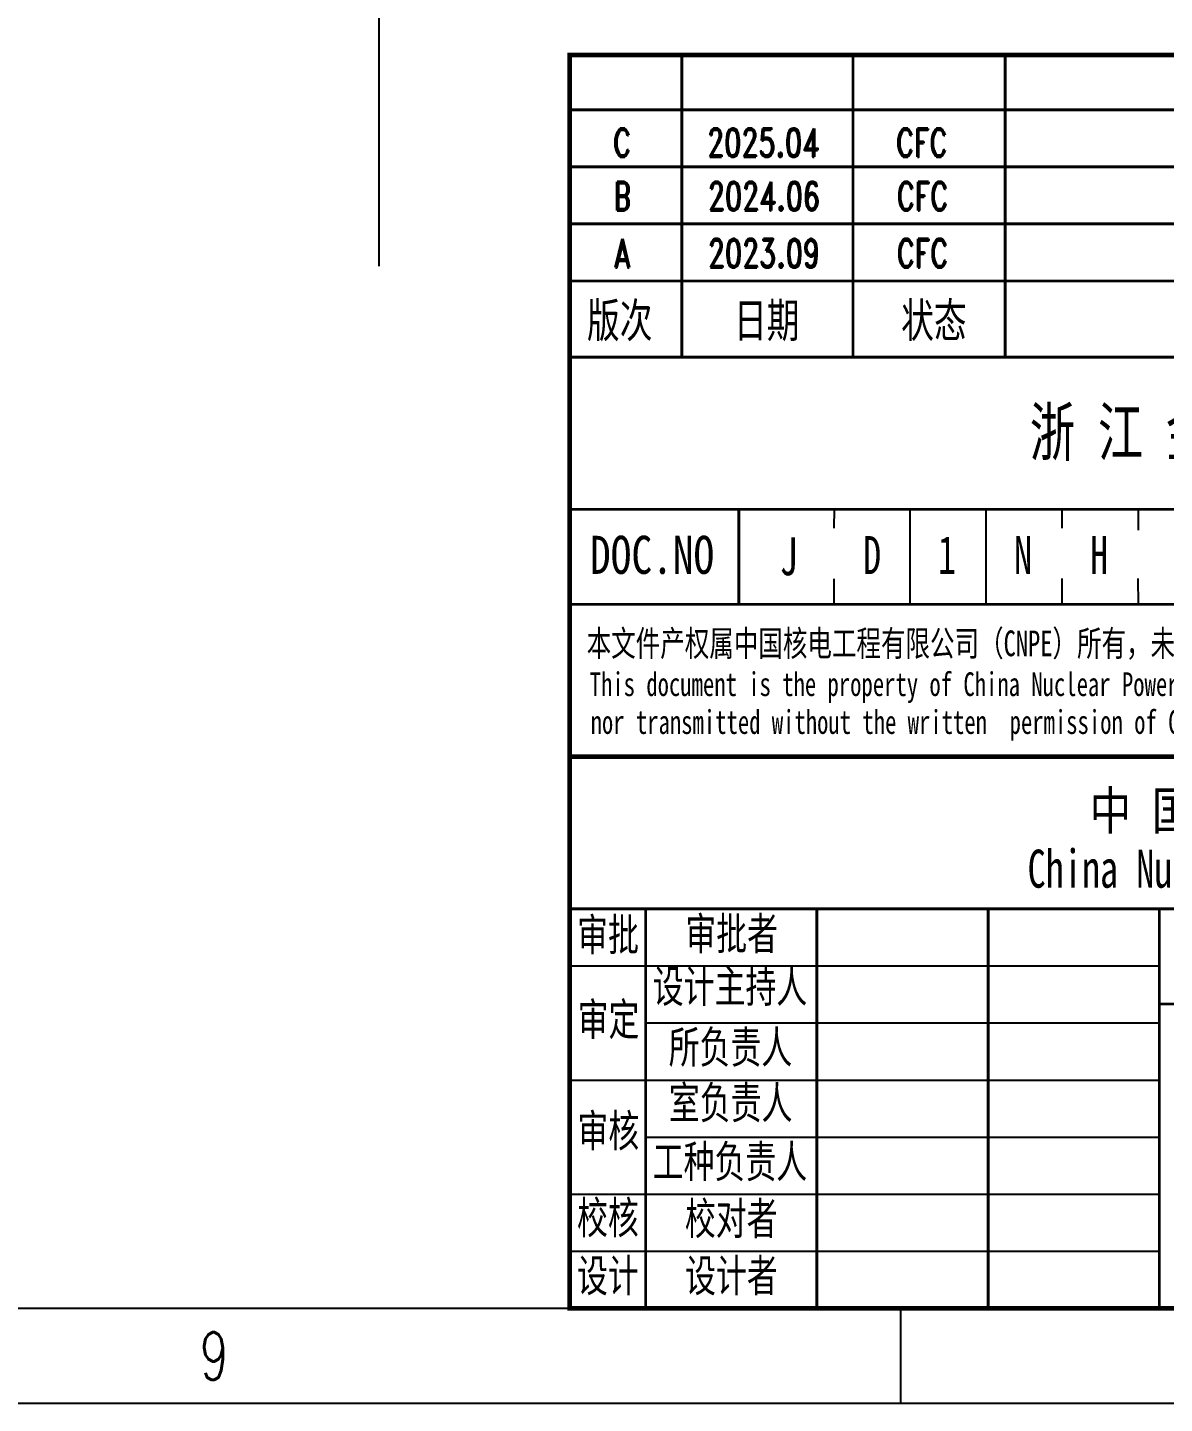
# Model space of a CAD drawing. Extents: x -383207 to 558143, y -95136 to 11777.
# Drawn here: x 362042 to 365030, y -93974 to -90357 of the extents above; entities that cross this region are included whole.
import ezdxf

# ---------------------------------------------------------------- set-up
doc = ezdxf.new("R2010")
doc.units = 0
doc.linetypes.add('CONTINOUS', pattern=[0])
doc.layers.get('0').update_dxf_attribs({"linetype": 'CONTINUOUS'})
for name, color, linetype in [('1', 7, 'CONTINUOUS'), ('BORDER', 7, 'CONTINUOUS'), ('B版云线202106', 2, 'CONTINUOUS'), ('NHJTTP_CenterLine', 7, 'CONTINUOUS'), ('TK', 4, 'CONTINUOUS'), ('图框', 4, 'CONTINOUS')]:
    doc.layers.add(name, color=color, linetype=linetype)
doc.styles.add('HZ', font='TXT.shx', dxfattribs={"width": 0.7, "bigfont": 'hz.shx'})
doc.styles.add('romand', font='romand.shx', dxfattribs={"width": 0.7, "height": 200, "bigfont": 'OCHINESE.shx'})
doc.styles.add('宋体', font='', dxfattribs={"width": 0.7})
doc.styles.get('宋体').set_extended_font_data('SimSun')

# ---------------------------------------------------------------- blocks, each defined once
blk = doc.blocks.new('tk1')
blk.add_lwpolyline([(46133.8, -541817.7), (82431.8, -541817.7), (82431.8, -562342.7), (46133.8, -562342.7)], close=True)
at = {"color": 4, "flags": 128}
for points in [[(78803.8, -562342.7), (78803.8, -562592.7)], [(82683.8, -562592.7), (45508.8, -562592.7)]]:
    blk.add_lwpolyline(points, dxfattribs=at)
at = {"color": 0, "style": 'HZ', "width": 0.7}
blk.add_text('9', height=125, dxfattribs=at).set_placement((76962.1, -562530.2))

msp = doc.modelspace()

# ---------------------------------------------------------------- linework, layer by layer
at = {"color": 2, "linetype": 'Continuous'}
msp.add_line((363911.8, -91623.4), (363911.8, -91873.4), dxfattribs=at)
msp.add_lwpolyline([(331042, -72948.5), (368217, -72948.5), (368217, -93973.5), (331042, -93973.5)], close=True)
at = {"layer": '1', "color": 2}
for p, q in [((363466.8, -92225.1), (363466.8, -90429.3)), ((364361.9, -91873.4), (364361.9, -91623.4)), ((364561.9, -91873.4), (364561.9, -91623.4)), ((364761.9, -91673.4), (364761.9, -91623.4)), ((364961.9, -91678.6), (364961.9, -91623.4)), ((364161.9, -91648.4), (364161.9, -91648.4)), ((364161.9, -91873.4), (364161.9, -91806.4)), ((364761.9, -91873.4), (364761.9, -91805.5)), ((364961.9, -91873.4), (364961.6, -91805.5)), ((367962.1, -91873.4), (363461.8, -91873.4)), ((363466.8, -92823.5), (365016.8, -92823.5)), ((363666.8, -92973.5), (365016.8, -92973.5)), ((363466.8, -93123.5), (365016.8, -93123.5)), ((363666.8, -93273.5), (365016.8, -93273.5)), ((363466.8, -93423.5), (365016.8, -93423.5)), ((363466.8, -93573.5), (365016.8, -93573.5)), ((367967, -93723.5), (363466.8, -93723.5)), ((367967, -93723.5), (363466.8, -93723.5))]:
    msp.add_line(p, q, dxfattribs=at)
at = {"layer": '1', "color": 2, "const_width": 12.5}
for points in [[(363466.8, -93723.5), (367967, -93723.5), (367967, -90429.3), (363466.8, -90429.3)], [(363466.8, -92273.5), (367967, -92273.5), (367967, -93723.5), (363466.8, -93723.5)]]:
    msp.add_lwpolyline(points, close=True, dxfattribs=at)
at = {"layer": '1', "color": 2, "const_width": 7.5}
for points in [[(363761.8, -90423.4), (363761.8, -91223.4)], [(364211.9, -90423.4), (364211.9, -91223.4)], [(364611.9, -90423.4), (364611.9, -91223.4)], [(363461.8, -90573.4), (367962.1, -90573.4)], [(363461.8, -90723.4), (367962.1, -90723.4)], [(363461.8, -90873.4), (367962.1, -90873.4)], [(363461.8, -91023.4), (367962.1, -91023.4)], [(363461.8, -91223.4), (367962.1, -91223.4)], [(363461.8, -91623.4), (367962.1, -91623.4)], [(363911.8, -91623.4), (363911.8, -91873.4)], [(363461.8, -91873.4), (367962.1, -91873.4)], [(363466.8, -91873.4), (367967, -91873.4)], [(363466.8, -92673.5), (367967, -92673.5)], [(363666.8, -92673.5), (363666.8, -93723.5)], [(364116.8, -92673.5), (364116.8, -93723.5)], [(364566.8, -92673.5), (364566.8, -93723.5)], [(365016.8, -92673.5), (365016.8, -93723.5)], [(365016.8, -92923.5), (367967, -92923.5)]]:
    msp.add_lwpolyline(points, dxfattribs=at)
at = {"layer": 'BORDER', "color": 2}
msp.add_line((364161.9, -91623.4), (364161.6, -91673.4), dxfattribs=at)
at = {"layer": 'NHJTTP_CenterLine', "color": 1}
msp.add_line((362965.2, -82859.4), (362965.2, -90984.4), dxfattribs=at)
at = {"layer": '图框', "color": 2}
msp.add_line((367967, -93723.5), (363466.8, -93723.5), dxfattribs=at)

# ---------------------------------------------------------------- block references
at = {"layer": 'B版云线202106'}
msp.add_blockref('tk1', (285533.2, 468619.2), dxfattribs=at)

# ---------------------------------------------------------------- texts
at = {"color": 2, "style": '宋体', "width": 0.7}
msp.add_text('浙 江 金 七 门 核 电 厂 1、2 号 机 组', height=125.006, dxfattribs=at).set_placement((364676.4, -91482.9))
at = {"color": 2, "linetype": 'Continuous', "char_height": 100, "attachment_point": 5, "style": '宋体'}
for s, width, insert in [('J', 144.377, (364042.7, -91747.6)), ('D', 169.011, (364262, -91743.7)), ('1', 169.011, (364458.6, -91743.2)), ('N', 169.011, (364658.6, -91743.2)), ('H', 2500.122, (364858.6, -91743.2))]:
    msp.add_mtext_dynamic_manual_height_columns(s, width=width, gutter_width=25, heights=[0], dxfattribs=dict(at, insert=insert))
at = {"color": 2, "char_height": 85.004, "attachment_point": 1, "style": '宋体'}
for s, width, heights, insert in [('\\pi20.00656;审批', 200.01, [111], (363466.8, -92699)), ('\\pi92.97107;审批者', 429.904, [0], (363678.1, -92696.2)), ('\\pi7.51818;设计主持人', 429.904, [0], (363678.1, -92834.4)), ('\\pi21.16356;审定', 200.01, [0], (363466.8, -92921.3)), ('\\pi49.17027;所负责人', 429.904, [0], (363678.1, -92994.4)), ('\\pi49.83141;室负责人', 429.904, [0], (363678.1, -93140.3)), ('\\pi20.83299;审核', 200.01, [0], (363466.8, -93214.1)), ('\\pi7.3529;工种负责人', 429.904, [0], (363678.1, -93295.2)), ('\\pi19.67598;校核', 200.01, [0], (363466.8, -93442.3)), ('\\pi91.81407;校对者', 429.904, [110.5], (363678.1, -93444.8)), ('\\pi19.5107;设计', 200.01, [0], (363466.8, -93594.9)), ('\\pi92.30992;设计者', 429.904, [110.5], (363678.1, -93594.9))]:
    msp.add_mtext_dynamic_manual_height_columns(s, width=width, gutter_width=25, heights=heights, dxfattribs=dict(at, insert=insert))
at = {"layer": '1', "color": 2, "style": '宋体'}
for s, height, width, p in [('版次', 90, 0.7, (363512.7, -91171.7)), ('日期 ', 90, 0.7, (363899, -91171.7)), ('状态', 90, 0.7, (364338.4, -91171.7)), ('DOC.NO', 100, 0.8, (363520.5, -91793.1)), ('中 国 核 电 工 程 有 限 公 司', 100.005, 0.8, (364833.8, -92465.2)), ('China Nuclear Power Engineering Co., Ltd', 100.005, 0.7, (364670.5, -92617.9))]:
    msp.add_text(s, height=height, dxfattribs=dict(at, width=width)).set_placement(p)
at = {"layer": '1', "color": 2, "ltscale": 0.8, "style": '宋体', "width": 0.7}
for s, height, p in [('本文件产权属中国核电工程有限公司（CNPE）所有，未经书面许可，不得以任何方式复制、传播、发表和外传。', 67.503, (363511.8, -92009.5)), ('This document is the property of China Nuclear Power Engineering CO.,LTD (CNPE) , no part of this document may be', 62.5031, (363519.7, -92114.3)), ('nor transmitted without the written  permission of CNPE .', 62.503, (363522.1, -92213.8))]:
    msp.add_text(s, height=height, dxfattribs=at).set_placement(p)
at = {"layer": 'TK', "color": 6, "style": 'romand', "width": 0.7}
for s, p in [('C', (363581.1, -90697.2)), ('2025.04', (363828.3, -90697.2)), ('CFC', (364324.9, -90697.2))]:
    msp.add_text(s, height=75, dxfattribs=at).set_placement(p)
at = {"layer": 'TK', "color": 2, "style": 'romand', "width": 0.7}
for s, p in [('B', (363583.1, -90838)), ('2024.06', (363830.3, -90838)), ('CFC', (364326.9, -90838)), ('A', (363583.1, -90988)), ('2023.09', (363830.3, -90988)), ('CFC', (364326.9, -90988))]:
    msp.add_text(s, height=75, dxfattribs=at).set_placement(p)

doc.saveas('drawing.dxf')
